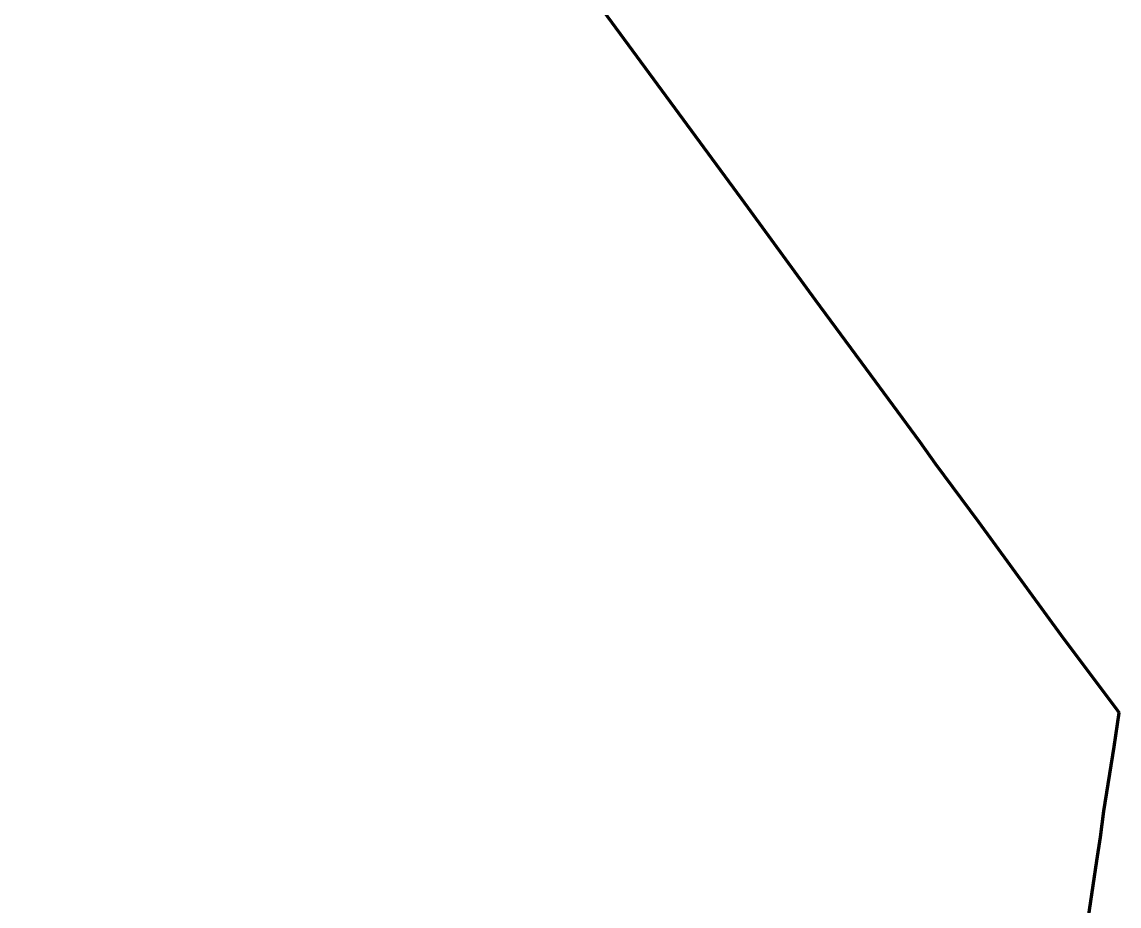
# Model space of a CAD drawing. Header units: metres. Extents: x 599858 to 604937, y 1147506 to 1148114.
# Drawn here: x 603955.49 to 603970.66, y 1147753.48 to 1147765.71 of the extents above; entities that cross this region are included whole.
import ezdxf

# ---------------------------------------------------------------- set-up
doc = ezdxf.new("R2010")
doc.units = ezdxf.units.M
doc.header["$MEASUREMENT"] = 0
doc.linetypes.add('DGN Style 3', pattern=[73.938826, 52.813447, -21.125379])
doc.layers.add('TF_V_---_Ledn-_2', color=140, linetype='DGN Style 3', lineweight=70)

msp = doc.modelspace()

# ---------------------------------------------------------------- linework, layer by layer
at = {"layer": 'TF_V_---_Ledn-_2', "flags": 128}
for points in [[(603955.49, 1147776.8), (603955.5, 1147776.79), (603955.55, 1147776.72), (603955.95, 1147776.17), (603956.91, 1147774.87), (603958.16, 1147773.16), (603958.32, 1147772.95), (603959.49, 1147771.35), (603960.21, 1147770.37), (603960.42, 1147770.09), (603960.93, 1147769.39), (603962.07, 1147767.84), (603963.01, 1147766.57), (603965.44, 1147763.26), (603966.46, 1147761.86), (603967.16, 1147760.91), (603967.91, 1147759.9), (603968.12, 1147759.6), (603968.72, 1147758.79), (603969.86, 1147757.23), (603970.64, 1147756.18), (603970.664, 1147756.147)], [(603970.66, 1147756.15), (603970.59, 1147755.68), (603970.45, 1147754.79), (603970.4, 1147754.43), (603970.35, 1147754.1), (603970.2, 1147753.08), (603970.16, 1147752.84), (603970.15, 1147752.79), (603969.98, 1147751.66), (603969.92, 1147751.29), (603969.92, 1147751.24), (603969.91, 1147751.22), (603969.91, 1147751.17), (603969.74, 1147750.07), (603969.68, 1147749.7), (603969.66, 1147749.53), (603969.56, 1147748.9), (603969.49, 1147748.41), (603969.48, 1147748.35), (603969.47, 1147748.27), (603969.26, 1147746.91), (603969.26, 1147746.88), (603969.19, 1147746.45), (603969.14, 1147746.09), (603969.11, 1147745.88), (603969.08, 1147745.7), (603969.07, 1147745.61), (603968.98, 1147745.02), (603968.93, 1147744.73), (603968.92, 1147744.66), (603968.89, 1147744.46), (603968.83, 1147744.04), (603968.79, 1147743.77), (603968.53, 1147742.05), (603968.52, 1147741.97), (603968.33, 1147740.74), (603968.28, 1147740.38), (603968.21, 1147739.93), (603968.02, 1147738.66), (603967.97, 1147738.39), (603967.94, 1147738.17), (603967.91, 1147737.95), (603967.72, 1147736.74), (603967.15, 1147732.94), (603967.01, 1147732.04), (603966.91, 1147731.33), (603966.71, 1147730.05), (603966.55, 1147728.97), (603966.39, 1147727.94), (603966.38, 1147727.84), (603966.28, 1147727.16), (603965.75, 1147723.68), (603965.63, 1147722.89), (603965.56, 1147722.4), (603965.43, 1147721.56), (603965.27, 1147720.54), (603964.99, 1147718.65), (603964.71, 1147716.84), (603964.19, 1147713.35), (603964.02, 1147712.22), (603963.78, 1147710.64), (603963.38, 1147708.03), (603963.31, 1147707.56), (603963.05, 1147705.86), (603963.01, 1147705.55), (603962.91, 1147704.88), (603962.82, 1147704.28), (603962.8, 1147704.19), (603962.73, 1147703.74), (603962.71, 1147703.57), (603962.66, 1147703.27), (603962.66, 1147703.23), (603962.56, 1147702.6), (603962.55, 1147702.55), (603962.53, 1147702.39), (603962.39, 1147701.44), (603962.31, 1147700.92), (603962.19, 1147700.11), (603962.16, 1147699.95), (603962.12, 1147699.71), (603961.87, 1147698.06), (603961.77, 1147697.38), (603961.71, 1147696.96), (603961.63, 1147696.47), (603961.58, 1147696.1), (603961.4, 1147694.92), (603961.34, 1147694.55), (603961.3, 1147694.24), (603961.22, 1147693.7), (603961.18, 1147693.45), (603961.15, 1147693.26), (603961.11, 1147692.98), (603961.01, 1147692.37), (603960.82, 1147691.06), (603960.81, 1147691.03), (603960.73, 1147690.5), (603960.68, 1147690.14), (603960.66, 1147690.06), (603960.66, 1147690.05), (603960.65, 1147689.95), (603960.31, 1147687.69), (603960.26, 1147687.36), (603960.12, 1147686.48), (603959.99, 1147685.59), (603959.81, 1147684.42), (603959.75, 1147684.04), (603959.71, 1147683.75), (603959.54, 1147682.63), (603959.51, 1147682.39), (603959.41, 1147681.74), (603959.37, 1147681.51), (603958.96, 1147678.76), (603958.82, 1147677.89), (603958.78, 1147677.59), (603958.42, 1147675.19), (603958.36, 1147674.85), (603958.36, 1147674.84), (603958.36, 1147674.83), (603958.36, 1147674.83)]]:
    msp.add_lwpolyline(points, dxfattribs=at)

doc.saveas('drawing.dxf')
